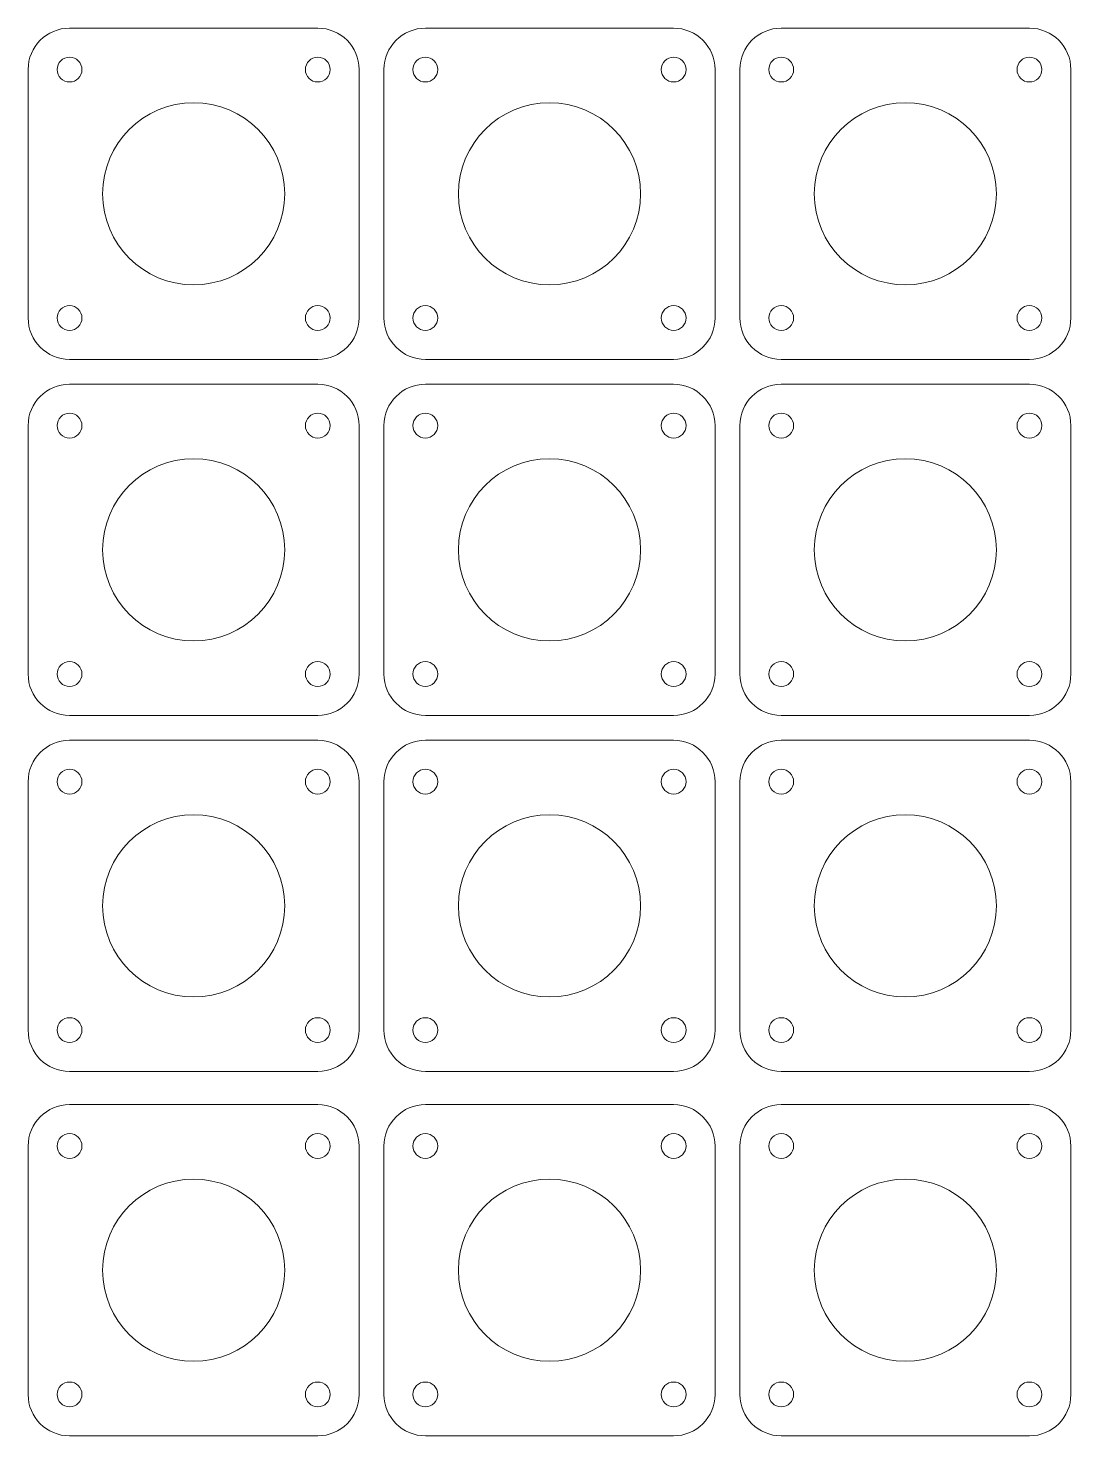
# Model space of a CAD drawing. Header units: centimetres. Extents: x -121 to 177, y -44 to 114.
# Drawn here: x -77.9 to -65.3, y -6.15 to 10.85 of the extents above; entities that cross this region are included whole.
import ezdxf

# ---------------------------------------------------------------- set-up
doc = ezdxf.new("R2010")
doc.units = ezdxf.units.CM
doc.header["$MEASUREMENT"] = 0
doc.layers.add('Layer 1', color=7, linetype='Continuous')

msp = doc.modelspace()

# ---------------------------------------------------------------- linework, layer by layer
at = {"layer": 'Layer 1', "lineweight": 18}
for points, knots in [([(-77.9, 10.35), (-77.9, 10.62609), (-77.67609, 10.85), (-77.4, 10.85), (-77.4, 10.85), (-77.4, 10.85), (-74.4, 10.85), (-74.4, 10.85), (-74.4, 10.85), (-74.12391, 10.85), (-73.9, 10.62609), (-73.9, 10.35), (-73.9, 10.35), (-73.9, 10.35), (-73.9, 7.35), (-73.9, 7.35), (-73.9, 7.35), (-73.9, 7.07391), (-74.12391, 6.85), (-74.4, 6.85), (-74.4, 6.85), (-74.4, 6.85), (-77.4, 6.85), (-77.4, 6.85), (-77.4, 6.85), (-77.67609, 6.85), (-77.9, 7.07391), (-77.9, 7.35), (-77.9, 7.35), (-77.9, 7.35), (-77.9, 10.35), (-77.9, 10.35)], [0, 0, 0, 0, 0.125, 0.125, 0.125, 0.125, 0.25, 0.25, 0.25, 0.25, 0.375, 0.375, 0.375, 0.375, 0.5, 0.5, 0.5, 0.5, 0.625, 0.625, 0.625, 0.625, 0.75, 0.75, 0.75, 0.75, 0.875, 0.875, 0.875, 0.875, 1, 1, 1, 1]), ([(-73.6, 10.35), (-73.6, 10.62609), (-73.37609, 10.85), (-73.1, 10.85), (-73.1, 10.85), (-73.1, 10.85), (-70.1, 10.85), (-70.1, 10.85), (-70.1, 10.85), (-69.82391, 10.85), (-69.6, 10.62609), (-69.6, 10.35), (-69.6, 10.35), (-69.6, 10.35), (-69.6, 7.35), (-69.6, 7.35), (-69.6, 7.35), (-69.6, 7.07391), (-69.82391, 6.85), (-70.1, 6.85), (-70.1, 6.85), (-70.1, 6.85), (-73.1, 6.85), (-73.1, 6.85), (-73.1, 6.85), (-73.37609, 6.85), (-73.6, 7.07391), (-73.6, 7.35), (-73.6, 7.35), (-73.6, 7.35), (-73.6, 10.35), (-73.6, 10.35)], [0, 0, 0, 0, 0.125, 0.125, 0.125, 0.125, 0.25, 0.25, 0.25, 0.25, 0.375, 0.375, 0.375, 0.375, 0.5, 0.5, 0.5, 0.5, 0.625, 0.625, 0.625, 0.625, 0.75, 0.75, 0.75, 0.75, 0.875, 0.875, 0.875, 0.875, 1, 1, 1, 1]), ([(-69.3, 10.35), (-69.3, 10.62609), (-69.07609, 10.85), (-68.8, 10.85), (-68.8, 10.85), (-68.8, 10.85), (-65.8, 10.85), (-65.8, 10.85), (-65.8, 10.85), (-65.52391, 10.85), (-65.3, 10.62609), (-65.3, 10.35), (-65.3, 10.35), (-65.3, 10.35), (-65.3, 7.35), (-65.3, 7.35), (-65.3, 7.35), (-65.3, 7.07391), (-65.52391, 6.85), (-65.8, 6.85), (-65.8, 6.85), (-65.8, 6.85), (-68.8, 6.85), (-68.8, 6.85), (-68.8, 6.85), (-69.07609, 6.85), (-69.3, 7.07391), (-69.3, 7.35), (-69.3, 7.35), (-69.3, 7.35), (-69.3, 10.35), (-69.3, 10.35)], [0, 0, 0, 0, 0.125, 0.125, 0.125, 0.125, 0.25, 0.25, 0.25, 0.25, 0.375, 0.375, 0.375, 0.375, 0.5, 0.5, 0.5, 0.5, 0.625, 0.625, 0.625, 0.625, 0.75, 0.75, 0.75, 0.75, 0.875, 0.875, 0.875, 0.875, 1, 1, 1, 1]), ([(-77.4, 10.5), (-77.31717, 10.5), (-77.25, 10.43283), (-77.25, 10.35), (-77.25, 10.35), (-77.25, 10.26717), (-77.31717, 10.2), (-77.4, 10.2), (-77.4, 10.2), (-77.48283, 10.2), (-77.55, 10.26717), (-77.55, 10.35), (-77.55, 10.35), (-77.55, 10.43283), (-77.48283, 10.5), (-77.4, 10.5)], [0, 0, 0, 0, 0.25, 0.25, 0.25, 0.25, 0.5, 0.5, 0.5, 0.5, 0.75, 0.75, 0.75, 0.75, 1, 1, 1, 1]), ([(-74.4, 10.5), (-74.31717, 10.5), (-74.25, 10.43283), (-74.25, 10.35), (-74.25, 10.35), (-74.25, 10.26717), (-74.31717, 10.2), (-74.4, 10.2), (-74.4, 10.2), (-74.48283, 10.2), (-74.55, 10.26717), (-74.55, 10.35), (-74.55, 10.35), (-74.55, 10.43283), (-74.48283, 10.5), (-74.4, 10.5)], [0, 0, 0, 0, 0.25, 0.25, 0.25, 0.25, 0.5, 0.5, 0.5, 0.5, 0.75, 0.75, 0.75, 0.75, 1, 1, 1, 1]), ([(-73.1, 10.5), (-73.01717, 10.5), (-72.95, 10.43283), (-72.95, 10.35), (-72.95, 10.35), (-72.95, 10.26717), (-73.01717, 10.2), (-73.1, 10.2), (-73.1, 10.2), (-73.18283, 10.2), (-73.25, 10.26717), (-73.25, 10.35), (-73.25, 10.35), (-73.25, 10.43283), (-73.18283, 10.5), (-73.1, 10.5)], [0, 0, 0, 0, 0.25, 0.25, 0.25, 0.25, 0.5, 0.5, 0.5, 0.5, 0.75, 0.75, 0.75, 0.75, 1, 1, 1, 1]), ([(-70.1, 10.5), (-70.01717, 10.5), (-69.95, 10.43283), (-69.95, 10.35), (-69.95, 10.35), (-69.95, 10.26717), (-70.01717, 10.2), (-70.1, 10.2), (-70.1, 10.2), (-70.18283, 10.2), (-70.25, 10.26717), (-70.25, 10.35), (-70.25, 10.35), (-70.25, 10.43283), (-70.18283, 10.5), (-70.1, 10.5)], [0, 0, 0, 0, 0.25, 0.25, 0.25, 0.25, 0.5, 0.5, 0.5, 0.5, 0.75, 0.75, 0.75, 0.75, 1, 1, 1, 1]), ([(-68.8, 10.5), (-68.71717, 10.5), (-68.65, 10.43283), (-68.65, 10.35), (-68.65, 10.35), (-68.65, 10.26717), (-68.71717, 10.2), (-68.8, 10.2), (-68.8, 10.2), (-68.88283, 10.2), (-68.95, 10.26717), (-68.95, 10.35), (-68.95, 10.35), (-68.95, 10.43283), (-68.88283, 10.5), (-68.8, 10.5)], [0, 0, 0, 0, 0.25, 0.25, 0.25, 0.25, 0.5, 0.5, 0.5, 0.5, 0.75, 0.75, 0.75, 0.75, 1, 1, 1, 1]), ([(-65.8, 10.5), (-65.71717, 10.5), (-65.65, 10.43283), (-65.65, 10.35), (-65.65, 10.35), (-65.65, 10.26717), (-65.71717, 10.2), (-65.8, 10.2), (-65.8, 10.2), (-65.88283, 10.2), (-65.95, 10.26717), (-65.95, 10.35), (-65.95, 10.35), (-65.95, 10.43283), (-65.88283, 10.5), (-65.8, 10.5)], [0, 0, 0, 0, 0.25, 0.25, 0.25, 0.25, 0.5, 0.5, 0.5, 0.5, 0.75, 0.75, 0.75, 0.75, 1, 1, 1, 1]), ([(-75.9, 9.95), (-75.29259, 9.95), (-74.8, 9.45741), (-74.8, 8.85), (-74.8, 8.85), (-74.8, 8.24259), (-75.29259, 7.75), (-75.9, 7.75), (-75.9, 7.75), (-76.50741, 7.75), (-77, 8.24259), (-77, 8.85), (-77, 8.85), (-77, 9.45741), (-76.50741, 9.95), (-75.9, 9.95)], [0, 0, 0, 0, 0.25, 0.25, 0.25, 0.25, 0.5, 0.5, 0.5, 0.5, 0.75, 0.75, 0.75, 0.75, 1, 1, 1, 1]), ([(-71.6, 9.95), (-70.99259, 9.95), (-70.5, 9.45741), (-70.5, 8.85), (-70.5, 8.85), (-70.5, 8.24259), (-70.99259, 7.75), (-71.6, 7.75), (-71.6, 7.75), (-72.20741, 7.75), (-72.7, 8.24259), (-72.7, 8.85), (-72.7, 8.85), (-72.7, 9.45741), (-72.20741, 9.95), (-71.6, 9.95)], [0, 0, 0, 0, 0.25, 0.25, 0.25, 0.25, 0.5, 0.5, 0.5, 0.5, 0.75, 0.75, 0.75, 0.75, 1, 1, 1, 1]), ([(-67.3, 9.95), (-66.69259, 9.95), (-66.2, 9.45741), (-66.2, 8.85), (-66.2, 8.85), (-66.2, 8.24259), (-66.69259, 7.75), (-67.3, 7.75), (-67.3, 7.75), (-67.90741, 7.75), (-68.4, 8.24259), (-68.4, 8.85), (-68.4, 8.85), (-68.4, 9.45741), (-67.90741, 9.95), (-67.3, 9.95)], [0, 0, 0, 0, 0.25, 0.25, 0.25, 0.25, 0.5, 0.5, 0.5, 0.5, 0.75, 0.75, 0.75, 0.75, 1, 1, 1, 1]), ([(-77.4, 7.5), (-77.31717, 7.5), (-77.25, 7.43283), (-77.25, 7.35), (-77.25, 7.35), (-77.25, 7.26717), (-77.31717, 7.2), (-77.4, 7.2), (-77.4, 7.2), (-77.48283, 7.2), (-77.55, 7.26717), (-77.55, 7.35), (-77.55, 7.35), (-77.55, 7.43283), (-77.48283, 7.5), (-77.4, 7.5)], [0, 0, 0, 0, 0.25, 0.25, 0.25, 0.25, 0.5, 0.5, 0.5, 0.5, 0.75, 0.75, 0.75, 0.75, 1, 1, 1, 1]), ([(-74.4, 7.5), (-74.31717, 7.5), (-74.25, 7.43283), (-74.25, 7.35), (-74.25, 7.35), (-74.25, 7.26717), (-74.31717, 7.2), (-74.4, 7.2), (-74.4, 7.2), (-74.48283, 7.2), (-74.55, 7.26717), (-74.55, 7.35), (-74.55, 7.35), (-74.55, 7.43283), (-74.48283, 7.5), (-74.4, 7.5)], [0, 0, 0, 0, 0.25, 0.25, 0.25, 0.25, 0.5, 0.5, 0.5, 0.5, 0.75, 0.75, 0.75, 0.75, 1, 1, 1, 1]), ([(-73.1, 7.5), (-73.01717, 7.5), (-72.95, 7.43283), (-72.95, 7.35), (-72.95, 7.35), (-72.95, 7.26717), (-73.01717, 7.2), (-73.1, 7.2), (-73.1, 7.2), (-73.18283, 7.2), (-73.25, 7.26717), (-73.25, 7.35), (-73.25, 7.35), (-73.25, 7.43283), (-73.18283, 7.5), (-73.1, 7.5)], [0, 0, 0, 0, 0.25, 0.25, 0.25, 0.25, 0.5, 0.5, 0.5, 0.5, 0.75, 0.75, 0.75, 0.75, 1, 1, 1, 1]), ([(-70.1, 7.5), (-70.01717, 7.5), (-69.95, 7.43283), (-69.95, 7.35), (-69.95, 7.35), (-69.95, 7.26717), (-70.01717, 7.2), (-70.1, 7.2), (-70.1, 7.2), (-70.18283, 7.2), (-70.25, 7.26717), (-70.25, 7.35), (-70.25, 7.35), (-70.25, 7.43283), (-70.18283, 7.5), (-70.1, 7.5)], [0, 0, 0, 0, 0.25, 0.25, 0.25, 0.25, 0.5, 0.5, 0.5, 0.5, 0.75, 0.75, 0.75, 0.75, 1, 1, 1, 1]), ([(-68.8, 7.5), (-68.71717, 7.5), (-68.65, 7.43283), (-68.65, 7.35), (-68.65, 7.35), (-68.65, 7.26717), (-68.71717, 7.2), (-68.8, 7.2), (-68.8, 7.2), (-68.88283, 7.2), (-68.95, 7.26717), (-68.95, 7.35), (-68.95, 7.35), (-68.95, 7.43283), (-68.88283, 7.5), (-68.8, 7.5)], [0, 0, 0, 0, 0.25, 0.25, 0.25, 0.25, 0.5, 0.5, 0.5, 0.5, 0.75, 0.75, 0.75, 0.75, 1, 1, 1, 1]), ([(-65.8, 7.5), (-65.71717, 7.5), (-65.65, 7.43283), (-65.65, 7.35), (-65.65, 7.35), (-65.65, 7.26717), (-65.71717, 7.2), (-65.8, 7.2), (-65.8, 7.2), (-65.88283, 7.2), (-65.95, 7.26717), (-65.95, 7.35), (-65.95, 7.35), (-65.95, 7.43283), (-65.88283, 7.5), (-65.8, 7.5)], [0, 0, 0, 0, 0.25, 0.25, 0.25, 0.25, 0.5, 0.5, 0.5, 0.5, 0.75, 0.75, 0.75, 0.75, 1, 1, 1, 1]), ([(-77.9, 6.05), (-77.9, 6.32609), (-77.67609, 6.55), (-77.4, 6.55), (-77.4, 6.55), (-77.4, 6.55), (-74.4, 6.55), (-74.4, 6.55), (-74.4, 6.55), (-74.12391, 6.55), (-73.9, 6.32609), (-73.9, 6.05), (-73.9, 6.05), (-73.9, 6.05), (-73.9, 3.05), (-73.9, 3.05), (-73.9, 3.05), (-73.9, 2.77391), (-74.12391, 2.55), (-74.4, 2.55), (-74.4, 2.55), (-74.4, 2.55), (-77.4, 2.55), (-77.4, 2.55), (-77.4, 2.55), (-77.67609, 2.55), (-77.9, 2.77391), (-77.9, 3.05), (-77.9, 3.05), (-77.9, 3.05), (-77.9, 6.05), (-77.9, 6.05)], [0, 0, 0, 0, 0.125, 0.125, 0.125, 0.125, 0.25, 0.25, 0.25, 0.25, 0.375, 0.375, 0.375, 0.375, 0.5, 0.5, 0.5, 0.5, 0.625, 0.625, 0.625, 0.625, 0.75, 0.75, 0.75, 0.75, 0.875, 0.875, 0.875, 0.875, 1, 1, 1, 1]), ([(-73.6, 6.05), (-73.6, 6.32609), (-73.37609, 6.55), (-73.1, 6.55), (-73.1, 6.55), (-73.1, 6.55), (-70.1, 6.55), (-70.1, 6.55), (-70.1, 6.55), (-69.82391, 6.55), (-69.6, 6.32609), (-69.6, 6.05), (-69.6, 6.05), (-69.6, 6.05), (-69.6, 3.05), (-69.6, 3.05), (-69.6, 3.05), (-69.6, 2.77391), (-69.82391, 2.55), (-70.1, 2.55), (-70.1, 2.55), (-70.1, 2.55), (-73.1, 2.55), (-73.1, 2.55), (-73.1, 2.55), (-73.37609, 2.55), (-73.6, 2.77391), (-73.6, 3.05), (-73.6, 3.05), (-73.6, 3.05), (-73.6, 6.05), (-73.6, 6.05)], [0, 0, 0, 0, 0.125, 0.125, 0.125, 0.125, 0.25, 0.25, 0.25, 0.25, 0.375, 0.375, 0.375, 0.375, 0.5, 0.5, 0.5, 0.5, 0.625, 0.625, 0.625, 0.625, 0.75, 0.75, 0.75, 0.75, 0.875, 0.875, 0.875, 0.875, 1, 1, 1, 1]), ([(-69.3, 6.05), (-69.3, 6.32609), (-69.07609, 6.55), (-68.8, 6.55), (-68.8, 6.55), (-68.8, 6.55), (-65.8, 6.55), (-65.8, 6.55), (-65.8, 6.55), (-65.52391, 6.55), (-65.3, 6.32609), (-65.3, 6.05), (-65.3, 6.05), (-65.3, 6.05), (-65.3, 3.05), (-65.3, 3.05), (-65.3, 3.05), (-65.3, 2.77391), (-65.52391, 2.55), (-65.8, 2.55), (-65.8, 2.55), (-65.8, 2.55), (-68.8, 2.55), (-68.8, 2.55), (-68.8, 2.55), (-69.07609, 2.55), (-69.3, 2.77391), (-69.3, 3.05), (-69.3, 3.05), (-69.3, 3.05), (-69.3, 6.05), (-69.3, 6.05)], [0, 0, 0, 0, 0.125, 0.125, 0.125, 0.125, 0.25, 0.25, 0.25, 0.25, 0.375, 0.375, 0.375, 0.375, 0.5, 0.5, 0.5, 0.5, 0.625, 0.625, 0.625, 0.625, 0.75, 0.75, 0.75, 0.75, 0.875, 0.875, 0.875, 0.875, 1, 1, 1, 1]), ([(-77.4, 6.2), (-77.31717, 6.2), (-77.25, 6.13283), (-77.25, 6.05), (-77.25, 6.05), (-77.25, 5.96717), (-77.31717, 5.9), (-77.4, 5.9), (-77.4, 5.9), (-77.48283, 5.9), (-77.55, 5.96717), (-77.55, 6.05), (-77.55, 6.05), (-77.55, 6.13283), (-77.48283, 6.2), (-77.4, 6.2)], [0, 0, 0, 0, 0.25, 0.25, 0.25, 0.25, 0.5, 0.5, 0.5, 0.5, 0.75, 0.75, 0.75, 0.75, 1, 1, 1, 1]), ([(-74.4, 6.2), (-74.31717, 6.2), (-74.25, 6.13283), (-74.25, 6.05), (-74.25, 6.05), (-74.25, 5.96717), (-74.31717, 5.9), (-74.4, 5.9), (-74.4, 5.9), (-74.48283, 5.9), (-74.55, 5.96717), (-74.55, 6.05), (-74.55, 6.05), (-74.55, 6.13283), (-74.48283, 6.2), (-74.4, 6.2)], [0, 0, 0, 0, 0.25, 0.25, 0.25, 0.25, 0.5, 0.5, 0.5, 0.5, 0.75, 0.75, 0.75, 0.75, 1, 1, 1, 1]), ([(-73.1, 6.2), (-73.01717, 6.2), (-72.95, 6.13283), (-72.95, 6.05), (-72.95, 6.05), (-72.95, 5.96717), (-73.01717, 5.9), (-73.1, 5.9), (-73.1, 5.9), (-73.18283, 5.9), (-73.25, 5.96717), (-73.25, 6.05), (-73.25, 6.05), (-73.25, 6.13283), (-73.18283, 6.2), (-73.1, 6.2)], [0, 0, 0, 0, 0.25, 0.25, 0.25, 0.25, 0.5, 0.5, 0.5, 0.5, 0.75, 0.75, 0.75, 0.75, 1, 1, 1, 1]), ([(-70.1, 6.2), (-70.01717, 6.2), (-69.95, 6.13283), (-69.95, 6.05), (-69.95, 6.05), (-69.95, 5.96717), (-70.01717, 5.9), (-70.1, 5.9), (-70.1, 5.9), (-70.18283, 5.9), (-70.25, 5.96717), (-70.25, 6.05), (-70.25, 6.05), (-70.25, 6.13283), (-70.18283, 6.2), (-70.1, 6.2)], [0, 0, 0, 0, 0.25, 0.25, 0.25, 0.25, 0.5, 0.5, 0.5, 0.5, 0.75, 0.75, 0.75, 0.75, 1, 1, 1, 1]), ([(-68.8, 6.2), (-68.71717, 6.2), (-68.65, 6.13283), (-68.65, 6.05), (-68.65, 6.05), (-68.65, 5.96717), (-68.71717, 5.9), (-68.8, 5.9), (-68.8, 5.9), (-68.88283, 5.9), (-68.95, 5.96717), (-68.95, 6.05), (-68.95, 6.05), (-68.95, 6.13283), (-68.88283, 6.2), (-68.8, 6.2)], [0, 0, 0, 0, 0.25, 0.25, 0.25, 0.25, 0.5, 0.5, 0.5, 0.5, 0.75, 0.75, 0.75, 0.75, 1, 1, 1, 1]), ([(-65.8, 6.2), (-65.71717, 6.2), (-65.65, 6.13283), (-65.65, 6.05), (-65.65, 6.05), (-65.65, 5.96717), (-65.71717, 5.9), (-65.8, 5.9), (-65.8, 5.9), (-65.88283, 5.9), (-65.95, 5.96717), (-65.95, 6.05), (-65.95, 6.05), (-65.95, 6.13283), (-65.88283, 6.2), (-65.8, 6.2)], [0, 0, 0, 0, 0.25, 0.25, 0.25, 0.25, 0.5, 0.5, 0.5, 0.5, 0.75, 0.75, 0.75, 0.75, 1, 1, 1, 1]), ([(-75.9, 5.65), (-75.29259, 5.65), (-74.8, 5.15741), (-74.8, 4.55), (-74.8, 4.55), (-74.8, 3.94259), (-75.29259, 3.45), (-75.9, 3.45), (-75.9, 3.45), (-76.50741, 3.45), (-77, 3.94259), (-77, 4.55), (-77, 4.55), (-77, 5.15741), (-76.50741, 5.65), (-75.9, 5.65)], [0, 0, 0, 0, 0.25, 0.25, 0.25, 0.25, 0.5, 0.5, 0.5, 0.5, 0.75, 0.75, 0.75, 0.75, 1, 1, 1, 1]), ([(-71.6, 5.65), (-70.99259, 5.65), (-70.5, 5.15741), (-70.5, 4.55), (-70.5, 4.55), (-70.5, 3.94259), (-70.99259, 3.45), (-71.6, 3.45), (-71.6, 3.45), (-72.20741, 3.45), (-72.7, 3.94259), (-72.7, 4.55), (-72.7, 4.55), (-72.7, 5.15741), (-72.20741, 5.65), (-71.6, 5.65)], [0, 0, 0, 0, 0.25, 0.25, 0.25, 0.25, 0.5, 0.5, 0.5, 0.5, 0.75, 0.75, 0.75, 0.75, 1, 1, 1, 1]), ([(-67.3, 5.65), (-66.69259, 5.65), (-66.2, 5.15741), (-66.2, 4.55), (-66.2, 4.55), (-66.2, 3.94259), (-66.69259, 3.45), (-67.3, 3.45), (-67.3, 3.45), (-67.90741, 3.45), (-68.4, 3.94259), (-68.4, 4.55), (-68.4, 4.55), (-68.4, 5.15741), (-67.90741, 5.65), (-67.3, 5.65)], [0, 0, 0, 0, 0.25, 0.25, 0.25, 0.25, 0.5, 0.5, 0.5, 0.5, 0.75, 0.75, 0.75, 0.75, 1, 1, 1, 1]), ([(-77.4, 3.2), (-77.31717, 3.2), (-77.25, 3.13283), (-77.25, 3.05), (-77.25, 3.05), (-77.25, 2.96717), (-77.31717, 2.9), (-77.4, 2.9), (-77.4, 2.9), (-77.48283, 2.9), (-77.55, 2.96717), (-77.55, 3.05), (-77.55, 3.05), (-77.55, 3.13283), (-77.48283, 3.2), (-77.4, 3.2)], [0, 0, 0, 0, 0.25, 0.25, 0.25, 0.25, 0.5, 0.5, 0.5, 0.5, 0.75, 0.75, 0.75, 0.75, 1, 1, 1, 1]), ([(-74.4, 3.2), (-74.31717, 3.2), (-74.25, 3.13283), (-74.25, 3.05), (-74.25, 3.05), (-74.25, 2.96717), (-74.31717, 2.9), (-74.4, 2.9), (-74.4, 2.9), (-74.48283, 2.9), (-74.55, 2.96717), (-74.55, 3.05), (-74.55, 3.05), (-74.55, 3.13283), (-74.48283, 3.2), (-74.4, 3.2)], [0, 0, 0, 0, 0.25, 0.25, 0.25, 0.25, 0.5, 0.5, 0.5, 0.5, 0.75, 0.75, 0.75, 0.75, 1, 1, 1, 1]), ([(-73.1, 3.2), (-73.01717, 3.2), (-72.95, 3.13283), (-72.95, 3.05), (-72.95, 3.05), (-72.95, 2.96717), (-73.01717, 2.9), (-73.1, 2.9), (-73.1, 2.9), (-73.18283, 2.9), (-73.25, 2.96717), (-73.25, 3.05), (-73.25, 3.05), (-73.25, 3.13283), (-73.18283, 3.2), (-73.1, 3.2)], [0, 0, 0, 0, 0.25, 0.25, 0.25, 0.25, 0.5, 0.5, 0.5, 0.5, 0.75, 0.75, 0.75, 0.75, 1, 1, 1, 1]), ([(-70.1, 3.2), (-70.01717, 3.2), (-69.95, 3.13283), (-69.95, 3.05), (-69.95, 3.05), (-69.95, 2.96717), (-70.01717, 2.9), (-70.1, 2.9), (-70.1, 2.9), (-70.18283, 2.9), (-70.25, 2.96717), (-70.25, 3.05), (-70.25, 3.05), (-70.25, 3.13283), (-70.18283, 3.2), (-70.1, 3.2)], [0, 0, 0, 0, 0.25, 0.25, 0.25, 0.25, 0.5, 0.5, 0.5, 0.5, 0.75, 0.75, 0.75, 0.75, 1, 1, 1, 1]), ([(-68.8, 3.2), (-68.71717, 3.2), (-68.65, 3.13283), (-68.65, 3.05), (-68.65, 3.05), (-68.65, 2.96717), (-68.71717, 2.9), (-68.8, 2.9), (-68.8, 2.9), (-68.88283, 2.9), (-68.95, 2.96717), (-68.95, 3.05), (-68.95, 3.05), (-68.95, 3.13283), (-68.88283, 3.2), (-68.8, 3.2)], [0, 0, 0, 0, 0.25, 0.25, 0.25, 0.25, 0.5, 0.5, 0.5, 0.5, 0.75, 0.75, 0.75, 0.75, 1, 1, 1, 1]), ([(-65.8, 3.2), (-65.71717, 3.2), (-65.65, 3.13283), (-65.65, 3.05), (-65.65, 3.05), (-65.65, 2.96717), (-65.71717, 2.9), (-65.8, 2.9), (-65.8, 2.9), (-65.88283, 2.9), (-65.95, 2.96717), (-65.95, 3.05), (-65.95, 3.05), (-65.95, 3.13283), (-65.88283, 3.2), (-65.8, 3.2)], [0, 0, 0, 0, 0.25, 0.25, 0.25, 0.25, 0.5, 0.5, 0.5, 0.5, 0.75, 0.75, 0.75, 0.75, 1, 1, 1, 1]), ([(-77.9, 1.75), (-77.9, 2.02609), (-77.67609, 2.25), (-77.4, 2.25), (-77.4, 2.25), (-77.4, 2.25), (-74.4, 2.25), (-74.4, 2.25), (-74.4, 2.25), (-74.12391, 2.25), (-73.9, 2.02609), (-73.9, 1.75), (-73.9, 1.75), (-73.9, 1.75), (-73.9, -1.25), (-73.9, -1.25), (-73.9, -1.25), (-73.9, -1.52609), (-74.12391, -1.75), (-74.4, -1.75), (-74.4, -1.75), (-74.4, -1.75), (-77.4, -1.75), (-77.4, -1.75), (-77.4, -1.75), (-77.67609, -1.75), (-77.9, -1.52609), (-77.9, -1.25), (-77.9, -1.25), (-77.9, -1.25), (-77.9, 1.75), (-77.9, 1.75)], [0, 0, 0, 0, 0.125, 0.125, 0.125, 0.125, 0.25, 0.25, 0.25, 0.25, 0.375, 0.375, 0.375, 0.375, 0.5, 0.5, 0.5, 0.5, 0.625, 0.625, 0.625, 0.625, 0.75, 0.75, 0.75, 0.75, 0.875, 0.875, 0.875, 0.875, 1, 1, 1, 1]), ([(-73.6, 1.75), (-73.6, 2.02609), (-73.37609, 2.25), (-73.1, 2.25), (-73.1, 2.25), (-73.1, 2.25), (-70.1, 2.25), (-70.1, 2.25), (-70.1, 2.25), (-69.82391, 2.25), (-69.6, 2.02609), (-69.6, 1.75), (-69.6, 1.75), (-69.6, 1.75), (-69.6, -1.25), (-69.6, -1.25), (-69.6, -1.25), (-69.6, -1.52609), (-69.82391, -1.75), (-70.1, -1.75), (-70.1, -1.75), (-70.1, -1.75), (-73.1, -1.75), (-73.1, -1.75), (-73.1, -1.75), (-73.37609, -1.75), (-73.6, -1.52609), (-73.6, -1.25), (-73.6, -1.25), (-73.6, -1.25), (-73.6, 1.75), (-73.6, 1.75)], [0, 0, 0, 0, 0.125, 0.125, 0.125, 0.125, 0.25, 0.25, 0.25, 0.25, 0.375, 0.375, 0.375, 0.375, 0.5, 0.5, 0.5, 0.5, 0.625, 0.625, 0.625, 0.625, 0.75, 0.75, 0.75, 0.75, 0.875, 0.875, 0.875, 0.875, 1, 1, 1, 1]), ([(-69.3, 1.75), (-69.3, 2.02609), (-69.07609, 2.25), (-68.8, 2.25), (-68.8, 2.25), (-68.8, 2.25), (-65.8, 2.25), (-65.8, 2.25), (-65.8, 2.25), (-65.52391, 2.25), (-65.3, 2.02609), (-65.3, 1.75), (-65.3, 1.75), (-65.3, 1.75), (-65.3, -1.25), (-65.3, -1.25), (-65.3, -1.25), (-65.3, -1.52609), (-65.52391, -1.75), (-65.8, -1.75), (-65.8, -1.75), (-65.8, -1.75), (-68.8, -1.75), (-68.8, -1.75), (-68.8, -1.75), (-69.07609, -1.75), (-69.3, -1.52609), (-69.3, -1.25), (-69.3, -1.25), (-69.3, -1.25), (-69.3, 1.75), (-69.3, 1.75)], [0, 0, 0, 0, 0.125, 0.125, 0.125, 0.125, 0.25, 0.25, 0.25, 0.25, 0.375, 0.375, 0.375, 0.375, 0.5, 0.5, 0.5, 0.5, 0.625, 0.625, 0.625, 0.625, 0.75, 0.75, 0.75, 0.75, 0.875, 0.875, 0.875, 0.875, 1, 1, 1, 1]), ([(-77.4, 1.9), (-77.31717, 1.9), (-77.25, 1.83283), (-77.25, 1.75), (-77.25, 1.75), (-77.25, 1.66717), (-77.31717, 1.6), (-77.4, 1.6), (-77.4, 1.6), (-77.48283, 1.6), (-77.55, 1.66717), (-77.55, 1.75), (-77.55, 1.75), (-77.55, 1.83283), (-77.48283, 1.9), (-77.4, 1.9)], [0, 0, 0, 0, 0.25, 0.25, 0.25, 0.25, 0.5, 0.5, 0.5, 0.5, 0.75, 0.75, 0.75, 0.75, 1, 1, 1, 1]), ([(-74.4, 1.9), (-74.31717, 1.9), (-74.25, 1.83283), (-74.25, 1.75), (-74.25, 1.75), (-74.25, 1.66717), (-74.31717, 1.6), (-74.4, 1.6), (-74.4, 1.6), (-74.48283, 1.6), (-74.55, 1.66717), (-74.55, 1.75), (-74.55, 1.75), (-74.55, 1.83283), (-74.48283, 1.9), (-74.4, 1.9)], [0, 0, 0, 0, 0.25, 0.25, 0.25, 0.25, 0.5, 0.5, 0.5, 0.5, 0.75, 0.75, 0.75, 0.75, 1, 1, 1, 1]), ([(-73.1, 1.9), (-73.01717, 1.9), (-72.95, 1.83283), (-72.95, 1.75), (-72.95, 1.75), (-72.95, 1.66717), (-73.01717, 1.6), (-73.1, 1.6), (-73.1, 1.6), (-73.18283, 1.6), (-73.25, 1.66717), (-73.25, 1.75), (-73.25, 1.75), (-73.25, 1.83283), (-73.18283, 1.9), (-73.1, 1.9)], [0, 0, 0, 0, 0.25, 0.25, 0.25, 0.25, 0.5, 0.5, 0.5, 0.5, 0.75, 0.75, 0.75, 0.75, 1, 1, 1, 1]), ([(-70.1, 1.9), (-70.01717, 1.9), (-69.95, 1.83283), (-69.95, 1.75), (-69.95, 1.75), (-69.95, 1.66717), (-70.01717, 1.6), (-70.1, 1.6), (-70.1, 1.6), (-70.18283, 1.6), (-70.25, 1.66717), (-70.25, 1.75), (-70.25, 1.75), (-70.25, 1.83283), (-70.18283, 1.9), (-70.1, 1.9)], [0, 0, 0, 0, 0.25, 0.25, 0.25, 0.25, 0.5, 0.5, 0.5, 0.5, 0.75, 0.75, 0.75, 0.75, 1, 1, 1, 1]), ([(-68.8, 1.9), (-68.71717, 1.9), (-68.65, 1.83283), (-68.65, 1.75), (-68.65, 1.75), (-68.65, 1.66717), (-68.71717, 1.6), (-68.8, 1.6), (-68.8, 1.6), (-68.88283, 1.6), (-68.95, 1.66717), (-68.95, 1.75), (-68.95, 1.75), (-68.95, 1.83283), (-68.88283, 1.9), (-68.8, 1.9)], [0, 0, 0, 0, 0.25, 0.25, 0.25, 0.25, 0.5, 0.5, 0.5, 0.5, 0.75, 0.75, 0.75, 0.75, 1, 1, 1, 1]), ([(-65.8, 1.9), (-65.71717, 1.9), (-65.65, 1.83283), (-65.65, 1.75), (-65.65, 1.75), (-65.65, 1.66717), (-65.71717, 1.6), (-65.8, 1.6), (-65.8, 1.6), (-65.88283, 1.6), (-65.95, 1.66717), (-65.95, 1.75), (-65.95, 1.75), (-65.95, 1.83283), (-65.88283, 1.9), (-65.8, 1.9)], [0, 0, 0, 0, 0.25, 0.25, 0.25, 0.25, 0.5, 0.5, 0.5, 0.5, 0.75, 0.75, 0.75, 0.75, 1, 1, 1, 1]), ([(-75.9, 1.35), (-75.29259, 1.35), (-74.8, 0.85741), (-74.8, 0.25), (-74.8, 0.25), (-74.8, -0.35741), (-75.29259, -0.85), (-75.9, -0.85), (-75.9, -0.85), (-76.50741, -0.85), (-77, -0.35741), (-77, 0.25), (-77, 0.25), (-77, 0.85741), (-76.50741, 1.35), (-75.9, 1.35)], [0, 0, 0, 0, 0.25, 0.25, 0.25, 0.25, 0.5, 0.5, 0.5, 0.5, 0.75, 0.75, 0.75, 0.75, 1, 1, 1, 1]), ([(-71.6, 1.35), (-70.99259, 1.35), (-70.5, 0.85741), (-70.5, 0.25), (-70.5, 0.25), (-70.5, -0.35741), (-70.99259, -0.85), (-71.6, -0.85), (-71.6, -0.85), (-72.20741, -0.85), (-72.7, -0.35741), (-72.7, 0.25), (-72.7, 0.25), (-72.7, 0.85741), (-72.20741, 1.35), (-71.6, 1.35)], [0, 0, 0, 0, 0.25, 0.25, 0.25, 0.25, 0.5, 0.5, 0.5, 0.5, 0.75, 0.75, 0.75, 0.75, 1, 1, 1, 1]), ([(-67.3, 1.35), (-66.69259, 1.35), (-66.2, 0.85741), (-66.2, 0.25), (-66.2, 0.25), (-66.2, -0.35741), (-66.69259, -0.85), (-67.3, -0.85), (-67.3, -0.85), (-67.90741, -0.85), (-68.4, -0.35741), (-68.4, 0.25), (-68.4, 0.25), (-68.4, 0.85741), (-67.90741, 1.35), (-67.3, 1.35)], [0, 0, 0, 0, 0.25, 0.25, 0.25, 0.25, 0.5, 0.5, 0.5, 0.5, 0.75, 0.75, 0.75, 0.75, 1, 1, 1, 1]), ([(-77.4, -1.1), (-77.31717, -1.1), (-77.25, -1.16717), (-77.25, -1.25), (-77.25, -1.25), (-77.25, -1.33283), (-77.31717, -1.4), (-77.4, -1.4), (-77.4, -1.4), (-77.48283, -1.4), (-77.55, -1.33283), (-77.55, -1.25), (-77.55, -1.25), (-77.55, -1.16717), (-77.48283, -1.1), (-77.4, -1.1)], [0, 0, 0, 0, 0.25, 0.25, 0.25, 0.25, 0.5, 0.5, 0.5, 0.5, 0.75, 0.75, 0.75, 0.75, 1, 1, 1, 1]), ([(-74.4, -1.1), (-74.31717, -1.1), (-74.25, -1.16717), (-74.25, -1.25), (-74.25, -1.25), (-74.25, -1.33283), (-74.31717, -1.4), (-74.4, -1.4), (-74.4, -1.4), (-74.48283, -1.4), (-74.55, -1.33283), (-74.55, -1.25), (-74.55, -1.25), (-74.55, -1.16717), (-74.48283, -1.1), (-74.4, -1.1)], [0, 0, 0, 0, 0.25, 0.25, 0.25, 0.25, 0.5, 0.5, 0.5, 0.5, 0.75, 0.75, 0.75, 0.75, 1, 1, 1, 1]), ([(-73.1, -1.1), (-73.01717, -1.1), (-72.95, -1.16717), (-72.95, -1.25), (-72.95, -1.25), (-72.95, -1.33283), (-73.01717, -1.4), (-73.1, -1.4), (-73.1, -1.4), (-73.18283, -1.4), (-73.25, -1.33283), (-73.25, -1.25), (-73.25, -1.25), (-73.25, -1.16717), (-73.18283, -1.1), (-73.1, -1.1)], [0, 0, 0, 0, 0.25, 0.25, 0.25, 0.25, 0.5, 0.5, 0.5, 0.5, 0.75, 0.75, 0.75, 0.75, 1, 1, 1, 1]), ([(-70.1, -1.1), (-70.01717, -1.1), (-69.95, -1.16717), (-69.95, -1.25), (-69.95, -1.25), (-69.95, -1.33283), (-70.01717, -1.4), (-70.1, -1.4), (-70.1, -1.4), (-70.18283, -1.4), (-70.25, -1.33283), (-70.25, -1.25), (-70.25, -1.25), (-70.25, -1.16717), (-70.18283, -1.1), (-70.1, -1.1)], [0, 0, 0, 0, 0.25, 0.25, 0.25, 0.25, 0.5, 0.5, 0.5, 0.5, 0.75, 0.75, 0.75, 0.75, 1, 1, 1, 1]), ([(-68.8, -1.1), (-68.71717, -1.1), (-68.65, -1.16717), (-68.65, -1.25), (-68.65, -1.25), (-68.65, -1.33283), (-68.71717, -1.4), (-68.8, -1.4), (-68.8, -1.4), (-68.88283, -1.4), (-68.95, -1.33283), (-68.95, -1.25), (-68.95, -1.25), (-68.95, -1.16717), (-68.88283, -1.1), (-68.8, -1.1)], [0, 0, 0, 0, 0.25, 0.25, 0.25, 0.25, 0.5, 0.5, 0.5, 0.5, 0.75, 0.75, 0.75, 0.75, 1, 1, 1, 1]), ([(-65.8, -1.1), (-65.71717, -1.1), (-65.65, -1.16717), (-65.65, -1.25), (-65.65, -1.25), (-65.65, -1.33283), (-65.71717, -1.4), (-65.8, -1.4), (-65.8, -1.4), (-65.88283, -1.4), (-65.95, -1.33283), (-65.95, -1.25), (-65.95, -1.25), (-65.95, -1.16717), (-65.88283, -1.1), (-65.8, -1.1)], [0, 0, 0, 0, 0.25, 0.25, 0.25, 0.25, 0.5, 0.5, 0.5, 0.5, 0.75, 0.75, 0.75, 0.75, 1, 1, 1, 1]), ([(-77.9, -2.65), (-77.9, -2.37391), (-77.67609, -2.15), (-77.4, -2.15), (-77.4, -2.15), (-77.4, -2.15), (-74.4, -2.15), (-74.4, -2.15), (-74.4, -2.15), (-74.12391, -2.15), (-73.9, -2.37391), (-73.9, -2.65), (-73.9, -2.65), (-73.9, -2.65), (-73.9, -5.65), (-73.9, -5.65), (-73.9, -5.65), (-73.9, -5.92609), (-74.12391, -6.15), (-74.4, -6.15), (-74.4, -6.15), (-74.4, -6.15), (-77.4, -6.15), (-77.4, -6.15), (-77.4, -6.15), (-77.67609, -6.15), (-77.9, -5.92609), (-77.9, -5.65), (-77.9, -5.65), (-77.9, -5.65), (-77.9, -2.65), (-77.9, -2.65)], [0, 0, 0, 0, 0.125, 0.125, 0.125, 0.125, 0.25, 0.25, 0.25, 0.25, 0.375, 0.375, 0.375, 0.375, 0.5, 0.5, 0.5, 0.5, 0.625, 0.625, 0.625, 0.625, 0.75, 0.75, 0.75, 0.75, 0.875, 0.875, 0.875, 0.875, 1, 1, 1, 1]), ([(-73.6, -2.65), (-73.6, -2.37391), (-73.37609, -2.15), (-73.1, -2.15), (-73.1, -2.15), (-73.1, -2.15), (-70.1, -2.15), (-70.1, -2.15), (-70.1, -2.15), (-69.82391, -2.15), (-69.6, -2.37391), (-69.6, -2.65), (-69.6, -2.65), (-69.6, -2.65), (-69.6, -5.65), (-69.6, -5.65), (-69.6, -5.65), (-69.6, -5.92609), (-69.82391, -6.15), (-70.1, -6.15), (-70.1, -6.15), (-70.1, -6.15), (-73.1, -6.15), (-73.1, -6.15), (-73.1, -6.15), (-73.37609, -6.15), (-73.6, -5.92609), (-73.6, -5.65), (-73.6, -5.65), (-73.6, -5.65), (-73.6, -2.65), (-73.6, -2.65)], [0, 0, 0, 0, 0.125, 0.125, 0.125, 0.125, 0.25, 0.25, 0.25, 0.25, 0.375, 0.375, 0.375, 0.375, 0.5, 0.5, 0.5, 0.5, 0.625, 0.625, 0.625, 0.625, 0.75, 0.75, 0.75, 0.75, 0.875, 0.875, 0.875, 0.875, 1, 1, 1, 1]), ([(-69.3, -2.65), (-69.3, -2.37391), (-69.07609, -2.15), (-68.8, -2.15), (-68.8, -2.15), (-68.8, -2.15), (-65.8, -2.15), (-65.8, -2.15), (-65.8, -2.15), (-65.52391, -2.15), (-65.3, -2.37391), (-65.3, -2.65), (-65.3, -2.65), (-65.3, -2.65), (-65.3, -5.65), (-65.3, -5.65), (-65.3, -5.65), (-65.3, -5.92609), (-65.52391, -6.15), (-65.8, -6.15), (-65.8, -6.15), (-65.8, -6.15), (-68.8, -6.15), (-68.8, -6.15), (-68.8, -6.15), (-69.07609, -6.15), (-69.3, -5.92609), (-69.3, -5.65), (-69.3, -5.65), (-69.3, -5.65), (-69.3, -2.65), (-69.3, -2.65)], [0, 0, 0, 0, 0.125, 0.125, 0.125, 0.125, 0.25, 0.25, 0.25, 0.25, 0.375, 0.375, 0.375, 0.375, 0.5, 0.5, 0.5, 0.5, 0.625, 0.625, 0.625, 0.625, 0.75, 0.75, 0.75, 0.75, 0.875, 0.875, 0.875, 0.875, 1, 1, 1, 1]), ([(-77.4, -2.5), (-77.31717, -2.5), (-77.25, -2.56717), (-77.25, -2.65), (-77.25, -2.65), (-77.25, -2.73283), (-77.31717, -2.8), (-77.4, -2.8), (-77.4, -2.8), (-77.48283, -2.8), (-77.55, -2.73283), (-77.55, -2.65), (-77.55, -2.65), (-77.55, -2.56717), (-77.48283, -2.5), (-77.4, -2.5)], [0, 0, 0, 0, 0.25, 0.25, 0.25, 0.25, 0.5, 0.5, 0.5, 0.5, 0.75, 0.75, 0.75, 0.75, 1, 1, 1, 1]), ([(-74.4, -2.5), (-74.31717, -2.5), (-74.25, -2.56717), (-74.25, -2.65), (-74.25, -2.65), (-74.25, -2.73283), (-74.31717, -2.8), (-74.4, -2.8), (-74.4, -2.8), (-74.48283, -2.8), (-74.55, -2.73283), (-74.55, -2.65), (-74.55, -2.65), (-74.55, -2.56717), (-74.48283, -2.5), (-74.4, -2.5)], [0, 0, 0, 0, 0.25, 0.25, 0.25, 0.25, 0.5, 0.5, 0.5, 0.5, 0.75, 0.75, 0.75, 0.75, 1, 1, 1, 1]), ([(-73.1, -2.5), (-73.01717, -2.5), (-72.95, -2.56717), (-72.95, -2.65), (-72.95, -2.65), (-72.95, -2.73283), (-73.01717, -2.8), (-73.1, -2.8), (-73.1, -2.8), (-73.18283, -2.8), (-73.25, -2.73283), (-73.25, -2.65), (-73.25, -2.65), (-73.25, -2.56717), (-73.18283, -2.5), (-73.1, -2.5)], [0, 0, 0, 0, 0.25, 0.25, 0.25, 0.25, 0.5, 0.5, 0.5, 0.5, 0.75, 0.75, 0.75, 0.75, 1, 1, 1, 1]), ([(-70.1, -2.5), (-70.01717, -2.5), (-69.95, -2.56717), (-69.95, -2.65), (-69.95, -2.65), (-69.95, -2.73283), (-70.01717, -2.8), (-70.1, -2.8), (-70.1, -2.8), (-70.18283, -2.8), (-70.25, -2.73283), (-70.25, -2.65), (-70.25, -2.65), (-70.25, -2.56717), (-70.18283, -2.5), (-70.1, -2.5)], [0, 0, 0, 0, 0.25, 0.25, 0.25, 0.25, 0.5, 0.5, 0.5, 0.5, 0.75, 0.75, 0.75, 0.75, 1, 1, 1, 1]), ([(-68.8, -2.5), (-68.71717, -2.5), (-68.65, -2.56717), (-68.65, -2.65), (-68.65, -2.65), (-68.65, -2.73283), (-68.71717, -2.8), (-68.8, -2.8), (-68.8, -2.8), (-68.88283, -2.8), (-68.95, -2.73283), (-68.95, -2.65), (-68.95, -2.65), (-68.95, -2.56717), (-68.88283, -2.5), (-68.8, -2.5)], [0, 0, 0, 0, 0.25, 0.25, 0.25, 0.25, 0.5, 0.5, 0.5, 0.5, 0.75, 0.75, 0.75, 0.75, 1, 1, 1, 1]), ([(-65.8, -2.5), (-65.71717, -2.5), (-65.65, -2.56717), (-65.65, -2.65), (-65.65, -2.65), (-65.65, -2.73283), (-65.71717, -2.8), (-65.8, -2.8), (-65.8, -2.8), (-65.88283, -2.8), (-65.95, -2.73283), (-65.95, -2.65), (-65.95, -2.65), (-65.95, -2.56717), (-65.88283, -2.5), (-65.8, -2.5)], [0, 0, 0, 0, 0.25, 0.25, 0.25, 0.25, 0.5, 0.5, 0.5, 0.5, 0.75, 0.75, 0.75, 0.75, 1, 1, 1, 1]), ([(-75.9, -3.05), (-75.29259, -3.05), (-74.8, -3.54259), (-74.8, -4.15), (-74.8, -4.15), (-74.8, -4.75741), (-75.29259, -5.25), (-75.9, -5.25), (-75.9, -5.25), (-76.50741, -5.25), (-77, -4.75741), (-77, -4.15), (-77, -4.15), (-77, -3.54259), (-76.50741, -3.05), (-75.9, -3.05)], [0, 0, 0, 0, 0.25, 0.25, 0.25, 0.25, 0.5, 0.5, 0.5, 0.5, 0.75, 0.75, 0.75, 0.75, 1, 1, 1, 1]), ([(-71.6, -3.05), (-70.99259, -3.05), (-70.5, -3.54259), (-70.5, -4.15), (-70.5, -4.15), (-70.5, -4.75741), (-70.99259, -5.25), (-71.6, -5.25), (-71.6, -5.25), (-72.20741, -5.25), (-72.7, -4.75741), (-72.7, -4.15), (-72.7, -4.15), (-72.7, -3.54259), (-72.20741, -3.05), (-71.6, -3.05)], [0, 0, 0, 0, 0.25, 0.25, 0.25, 0.25, 0.5, 0.5, 0.5, 0.5, 0.75, 0.75, 0.75, 0.75, 1, 1, 1, 1]), ([(-67.3, -3.05), (-66.69259, -3.05), (-66.2, -3.54259), (-66.2, -4.15), (-66.2, -4.15), (-66.2, -4.75741), (-66.69259, -5.25), (-67.3, -5.25), (-67.3, -5.25), (-67.90741, -5.25), (-68.4, -4.75741), (-68.4, -4.15), (-68.4, -4.15), (-68.4, -3.54259), (-67.90741, -3.05), (-67.3, -3.05)], [0, 0, 0, 0, 0.25, 0.25, 0.25, 0.25, 0.5, 0.5, 0.5, 0.5, 0.75, 0.75, 0.75, 0.75, 1, 1, 1, 1]), ([(-77.4, -5.5), (-77.31717, -5.5), (-77.25, -5.56717), (-77.25, -5.65), (-77.25, -5.65), (-77.25, -5.73283), (-77.31717, -5.8), (-77.4, -5.8), (-77.4, -5.8), (-77.48283, -5.8), (-77.55, -5.73283), (-77.55, -5.65), (-77.55, -5.65), (-77.55, -5.56717), (-77.48283, -5.5), (-77.4, -5.5)], [0, 0, 0, 0, 0.25, 0.25, 0.25, 0.25, 0.5, 0.5, 0.5, 0.5, 0.75, 0.75, 0.75, 0.75, 1, 1, 1, 1]), ([(-74.4, -5.5), (-74.31717, -5.5), (-74.25, -5.56717), (-74.25, -5.65), (-74.25, -5.65), (-74.25, -5.73283), (-74.31717, -5.8), (-74.4, -5.8), (-74.4, -5.8), (-74.48283, -5.8), (-74.55, -5.73283), (-74.55, -5.65), (-74.55, -5.65), (-74.55, -5.56717), (-74.48283, -5.5), (-74.4, -5.5)], [0, 0, 0, 0, 0.25, 0.25, 0.25, 0.25, 0.5, 0.5, 0.5, 0.5, 0.75, 0.75, 0.75, 0.75, 1, 1, 1, 1]), ([(-73.1, -5.5), (-73.01717, -5.5), (-72.95, -5.56717), (-72.95, -5.65), (-72.95, -5.65), (-72.95, -5.73283), (-73.01717, -5.8), (-73.1, -5.8), (-73.1, -5.8), (-73.18283, -5.8), (-73.25, -5.73283), (-73.25, -5.65), (-73.25, -5.65), (-73.25, -5.56717), (-73.18283, -5.5), (-73.1, -5.5)], [0, 0, 0, 0, 0.25, 0.25, 0.25, 0.25, 0.5, 0.5, 0.5, 0.5, 0.75, 0.75, 0.75, 0.75, 1, 1, 1, 1]), ([(-70.1, -5.5), (-70.01717, -5.5), (-69.95, -5.56717), (-69.95, -5.65), (-69.95, -5.65), (-69.95, -5.73283), (-70.01717, -5.8), (-70.1, -5.8), (-70.1, -5.8), (-70.18283, -5.8), (-70.25, -5.73283), (-70.25, -5.65), (-70.25, -5.65), (-70.25, -5.56717), (-70.18283, -5.5), (-70.1, -5.5)], [0, 0, 0, 0, 0.25, 0.25, 0.25, 0.25, 0.5, 0.5, 0.5, 0.5, 0.75, 0.75, 0.75, 0.75, 1, 1, 1, 1]), ([(-68.8, -5.5), (-68.71717, -5.5), (-68.65, -5.56717), (-68.65, -5.65), (-68.65, -5.65), (-68.65, -5.73283), (-68.71717, -5.8), (-68.8, -5.8), (-68.8, -5.8), (-68.88283, -5.8), (-68.95, -5.73283), (-68.95, -5.65), (-68.95, -5.65), (-68.95, -5.56717), (-68.88283, -5.5), (-68.8, -5.5)], [0, 0, 0, 0, 0.25, 0.25, 0.25, 0.25, 0.5, 0.5, 0.5, 0.5, 0.75, 0.75, 0.75, 0.75, 1, 1, 1, 1]), ([(-65.8, -5.5), (-65.71717, -5.5), (-65.65, -5.56717), (-65.65, -5.65), (-65.65, -5.65), (-65.65, -5.73283), (-65.71717, -5.8), (-65.8, -5.8), (-65.8, -5.8), (-65.88283, -5.8), (-65.95, -5.73283), (-65.95, -5.65), (-65.95, -5.65), (-65.95, -5.56717), (-65.88283, -5.5), (-65.8, -5.5)], [0, 0, 0, 0, 0.25, 0.25, 0.25, 0.25, 0.5, 0.5, 0.5, 0.5, 0.75, 0.75, 0.75, 0.75, 1, 1, 1, 1])]:
    msp.add_open_spline(points, degree=3, knots=knots, dxfattribs=at)

doc.saveas('drawing.dxf')
